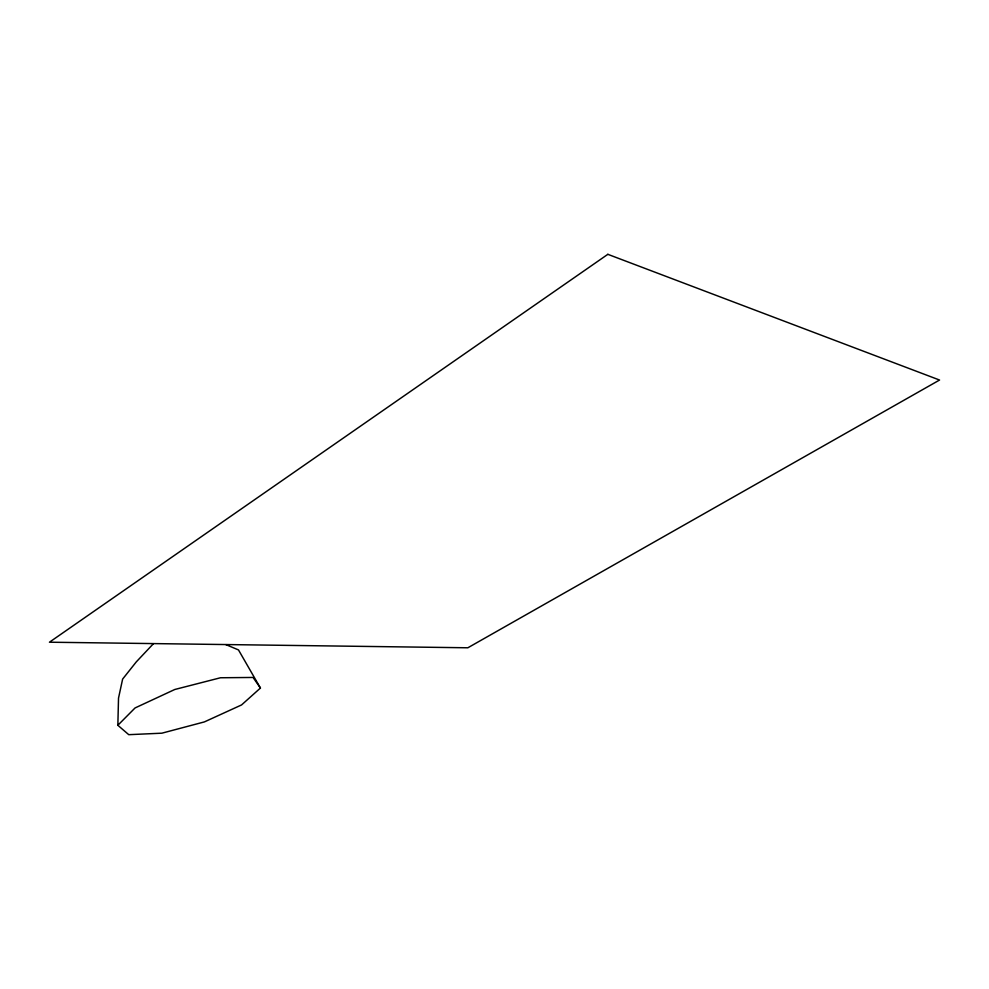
<?xml version="1.0" encoding="UTF-8"?>
<svg xmlns="http://www.w3.org/2000/svg" width="989" height="989" viewBox="0 0 989 989"><rect width="100%" height="100%" fill="white"/><g stroke="black" fill="none" stroke-linecap="round" stroke-linejoin="round"><path stroke-width="1.48" d="M225.863 644.605L238.485 649.921L260.428 688.047L241.563 704.934L204.389 721.908L161.875 733.183L128.755 734.679L117.852 725.283L118.519 698.11L122.624 679.097L136.272 661.901L153.406 643.715M117.852 725.283L135.06 707.951L174.769 689.494L220.485 677.762L253.06 677.453L260.428 688.047M607.839 254.321L49.45 642.207L467.846 647.783L939.55 380.036L607.839 254.321"/></g></svg>
